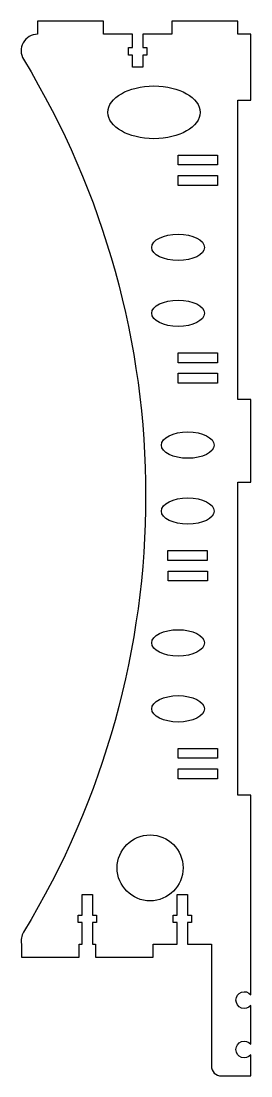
# Model space of a CAD drawing. Header units: millimetres. Extents: x -5 to 65, y -320 to 0.
import ezdxf

# ---------------------------------------------------------------- set-up
doc = ezdxf.new("R2010")
doc.units = ezdxf.units.MM

msp = doc.modelspace()

# ---------------------------------------------------------------- linework, layer by layer
msp.add_lwpolyline([(31.94, -4), (31.94, -8), (33.12, -8), (33.12, -10.3), (31.94, -10.3), (31.94, -14), (28.79, -14), (28.79, -10.3), (27.62, -10.3), (27.62, -8), (28.79, -8), (28.79, -4), (20, -4), (20, 0), (0, 0), (0, -4, 0.584825), (-4.27, -11.6, -0.279964), (-4.27, -276.4, 0.189032), (-4.9, -280), (-4.9, -284), (12.6, -284), (12.6, -280), (13.53, -280), (13.53, -273.5), (12.35, -273.5), (12.35, -271.2), (13.53, -271.2), (13.53, -265), (16.68, -265), (16.68, -271.2), (17.85, -271.2), (17.85, -273.5), (16.68, -273.5), (16.68, -280), (17.6, -280), (17.6, -284), (35.1, -284), (35.1, -280), (42.36, -280), (42.36, -273.5), (41.18, -273.5), (41.18, -271.2), (42.36, -271.2), (42.36, -265), (45.51, -265), (45.51, -271.2), (46.68, -271.2), (46.68, -273.5), (45.51, -273.5), (45.51, -280), (52.76, -280), (52.76, -317, 0.414214), (55.76, -320), (64.74, -320), (64.74, -313.61, -2.816288), (64.74, -310.39), (64.74, -298.61, -2.816288), (64.74, -295.39), (64.74, -280), (64.74, -234.84), (60.74, -234.84), (60.74, -139.84), (64.74, -139.84), (64.74, -114.84), (60.74, -114.84), (60.74, -24), (64.74, -24), (64.74, -4), (60.74, -4), (60.74, 0), (40.74, 0), (40.74, -4)], format="xyb", close=True)
for points in [[(54.65, -40.64), (54.65, -43.64), (42.65, -43.64), (42.65, -40.64)], [(54.65, -46.84), (54.65, -49.84), (42.65, -49.84), (42.65, -46.84)], [(54.65, -100.64), (54.65, -103.64), (42.65, -103.64), (42.65, -100.64)], [(54.65, -106.84), (54.65, -109.84), (42.65, -109.84), (42.65, -106.84)], [(51.5, -160.64), (51.5, -163.64), (39.5, -163.64), (39.5, -160.64)], [(51.61, -166.84), (51.61, -169.84), (39.61, -169.84), (39.61, -166.84)], [(54.65, -220.64), (54.65, -223.64), (42.65, -223.64), (42.65, -220.64)], [(54.65, -226.84), (54.65, -229.84), (42.65, -229.84), (42.65, -226.84)]]:
    msp.add_lwpolyline(points, close=True)
msp.add_circle((34.15, -256.89), 10)
for centre, major_axis, ratio in [((35.32, -27.68), (-14, 0), 0.571429), ((42.65, -68.64), (-8, 0), 0.5), ((42.65, -88.64), (-8, 0), 0.5), ((45.58, -128.64), (-8, 0), 0.5), ((45.58, -148.64), (-8, 0), 0.5), ((42.65, -188.64), (-8, 0), 0.5), ((42.65, -208.64), (-8, 0), 0.5)]:
    msp.add_ellipse(centre, major_axis=major_axis, ratio=ratio)

doc.saveas('drawing.dxf')
